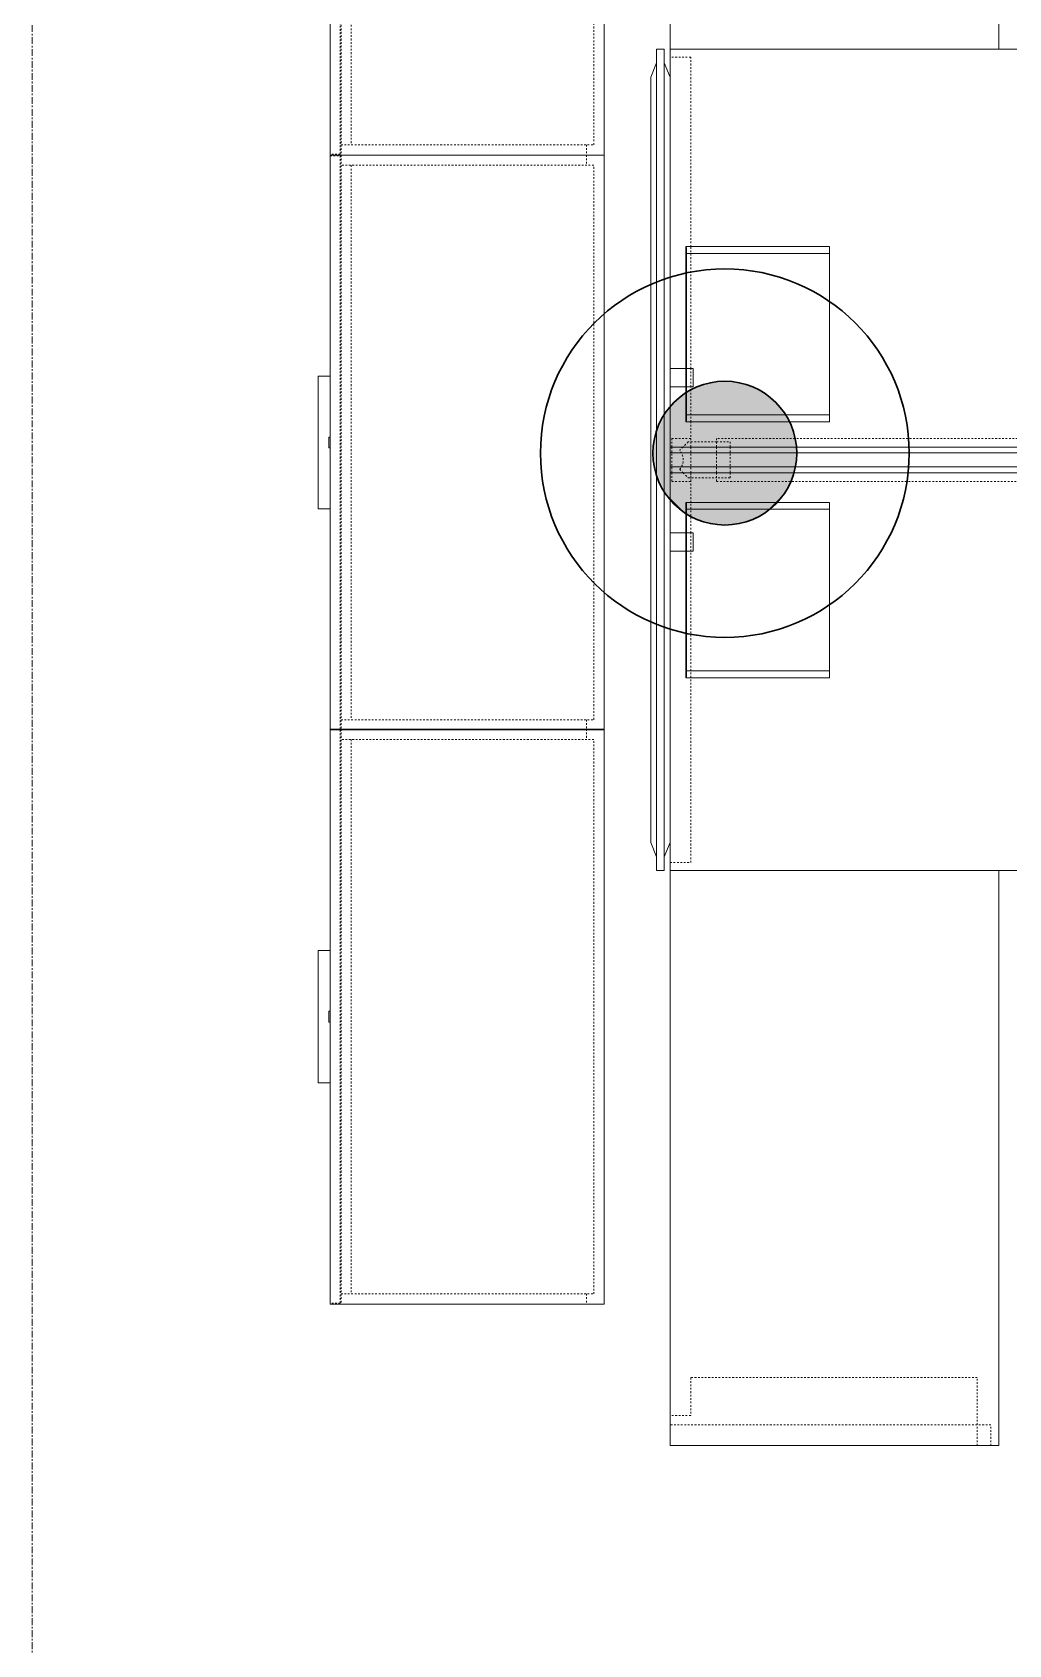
# Model space of a CAD drawing. Header units: inches. Extents: x 29752 to 31446, y 4278 to 5722.
# Drawn here: x 30844.4 to 30915.6, y 4846.8 to 4964.6 of the extents above; entities that cross this region are included whole.
import ezdxf

# ---------------------------------------------------------------- set-up
doc = ezdxf.new("R2010")
doc.units = ezdxf.units.IN
doc.header["$MEASUREMENT"] = 0
doc.linetypes.add('Dash', pattern=[0.25, 0.125, -0.125])
doc.linetypes.add('Grid Line 1_2_', pattern=[0.875, 0.5, -0.125, 0.125, -0.125])
for name, color, linetype, lineweight in [('A-ANNO-NOTE', 131, 'Continuous', 30), ('I-FURN', 30, 'Continuous', 9), ('I-FURN-HDLN', 30, 'Dash', 9), ('S-GRID', 1, 'Continuous', 9)]:
    doc.layers.add(name, color=color, linetype=linetype, lineweight=lineweight)

# ---------------------------------------------------------------- blocks, each defined once
blk = doc.blocks.new('Desk_Structures-Teknion-JNDBB_Structural_Beam_Double_Sided-R2015 - Double Sided-V75-FIRST FLOOR POWER _ SIGNAL')
at = {"layer": 'I-FURN-HDLN'}
for p, q in [((-34.5, 29.41), (-36, 29.41)), ((-36, 29.41), (-36, 27.95)), ((-34.5, 15.57), (-34.5, 29.41)), ((-36, 27.95), (-36, 6.67)), ((-34.5, 6.67), (-34.5, 15.57)), ((-36, 6.67), (-36, 5.33)), ((-34.5, 5.33), (-34.5, 6.67)), ((-36, 5.33), (-36, 0.94)), ((-34.5, 2.78), (-34.5, 5.33)), ((-34.5, 0.94), (-34.5, 2.78)), ((-35.88, 1.57), (-35.88, 0.94)), ((-34.5, 1.57), (-35.88, 1.57)), ((-34.68, 1.32), (-35.06, 0.94)), ((-32.61, 1.32), (-34.68, 1.32)), ((-34.5, 0.94), (-34.5, 1.57)), ((32.61, 1.57), (-32.61, 1.57)), ((-32.61, 1.57), (-32.61, 0.94)), ((-32.61, 1.32), (-31.63, 1.32)), ((-32.61, 0.94), (-32.61, 1.32)), ((-31.63, 1.32), (-31.63, 0.94)), ((31.63, 1.32), (31.63, 0.94)), ((32.61, 1.32), (31.63, 1.32)), ((32.61, 0.94), (32.61, 1.57)), ((34.68, 1.32), (32.61, 1.32)), ((32.61, 1.32), (32.61, 0.94)), ((35.06, 0.94), (34.68, 1.32)), ((-36, 0.94), (-36, -0.94)), ((-35.88, 0.94), (-35.88, -0.94)), ((-35.06, 0.94), (-35.3, 0.7)), ((-34.5, -0.94), (-34.5, 0.94)), ((-34.5, -0.94), (-34.5, 0.94)), ((-32.61, -0.94), (-32.61, 0.94)), ((-32.61, 0.94), (-32.61, -0.94)), ((-31.63, 0.94), (-31.63, -0.94)), ((31.63, 0.94), (31.63, 0.75)), ((31.63, 0.75), (31.63, -0.75)), ((32.61, 0.94), (32.61, -0.94)), ((32.61, -0.94), (32.61, 0.94)), ((35.3, 0.7), (35.06, 0.94)), ((-36, -0.94), (-36, -5.33)), ((-35.88, -0.94), (-35.88, -1.57)), ((-35.3, -0.7), (-35.06, -0.94)), ((-35.06, -0.94), (-34.68, -1.32)), ((-34.5, -3.11), (-34.5, -0.94)), ((-34.5, -1.57), (-34.5, -0.94)), ((-32.61, -1.32), (-32.61, -0.94)), ((-32.61, -0.94), (-32.61, -1.57)), ((-31.63, -0.94), (-31.63, -1.32)), ((31.63, -0.75), (31.63, -0.94)), ((31.63, -0.94), (31.63, -1.32)), ((32.61, -0.94), (32.61, -1.32)), ((32.61, -1.57), (32.61, -0.94)), ((34.68, -1.32), (35.06, -0.94)), ((35.06, -0.94), (35.3, -0.7)), ((-35.88, -1.57), (-34.5, -1.57)), ((-34.68, -1.32), (-32.61, -1.32)), ((-31.63, -1.32), (-32.61, -1.32)), ((-32.61, -1.57), (32.61, -1.57)), ((31.63, -1.32), (32.61, -1.32)), ((32.61, -1.32), (34.68, -1.32)), ((-34.5, -5.33), (-34.5, -3.11)), ((-36, -5.33), (-36, -6.67)), ((-34.5, -6.67), (-34.5, -5.33)), ((-36, -6.67), (-36, -27.95)), ((-34.5, -15.91), (-34.5, -6.67)), ((-34.5, -29.41), (-34.5, -15.91)), ((-36, -27.95), (-36, -29.41)), ((-36, -29.41), (-34.5, -29.41))]:
    blk.add_line(p, q, dxfattribs=at)
for centre, start, end in [((-36.13, 0), 13.4023, 40.2069), ((-36.13, 0), 333.1954, 13.4023), ((36.13, 0), 139.7931, 206.8046), ((-36.13, 0), 319.7931, 333.1954), ((36.13, 0), 206.8046, 220.2069)]:
    blk.add_arc(centre, 1.08, start, end, dxfattribs=at)
blk = doc.blocks.new('Worksurface-Mounted-Teknion-JNWSSN-Single_Sided_Rectangular-R2015 - 24_ Depth-V51-FIRST FLOOR POWER _ SIGNAL')
at = {"layer": 'I-FURN'}
for p, q in [((-21, -23.78), (21, -23.78)), ((-21, -47.78), (-21, -23.78)), ((21, -23.78), (21, -47.78)), ((21, -47.78), (-21, -47.78))]:
    blk.add_line(p, q, dxfattribs=at)
at = {"layer": 'I-FURN-HDLN'}
for p, q in [((-21, -24.37), (-19.5, -24.37)), ((-19.5, -24.37), (-19.5, -47.78)), ((-21, -25.37), (-16.04, -25.37)), ((-16.04, -25.37), (-16.04, -46.28)), ((-16.04, -46.28), (-18.8, -46.28)), ((-18.8, -46.28), (-18.8, -47.78))]:
    blk.add_line(p, q, dxfattribs=at)
blk = doc.blocks.new('Worksurface-Mounted-Teknion-JNWSSN-Single_Sided_Rectangular-R2015 - 24_ Depth-6171617-FIRST FLOOR POWER _ SIGNAL')
at = {"layer": 'I-FURN'}
for p, q in [((21, 47.78), (-21, 47.78)), ((-21, 47.78), (-21, 23.78)), ((21, 23.78), (21, 47.78)), ((-21, 23.78), (21, 23.78))]:
    blk.add_line(p, q, dxfattribs=at)
at = {"layer": 'I-FURN-HDLN'}
for p, q in [((-19.5, 24.37), (-19.5, 47.78)), ((-18.8, 46.28), (-18.8, 47.78)), ((-16.04, 46.28), (-18.8, 46.28)), ((-16.04, 25.37), (-16.04, 46.28)), ((-21, 25.37), (-16.04, 25.37)), ((-21, 24.37), (-19.5, 24.37))]:
    blk.add_line(p, q, dxfattribs=at)
blk = doc.blocks.new('Desk-Teknion-JNWDSN-Double_Sided_Rectangular-R2015 - 60_ Depth-V52-FIRST FLOOR POWER _ SIGNAL')
at = {"layer": 'I-FURN'}
for p, q in [((-36, 30), (-36, 3)), ((-35.72, 30), (-36, 30)), ((36, 30), (-35.72, 30)), ((36, 27.95), (36, 30)), ((36, 6.67), (36, 27.95)), ((-3.33, 6.82), (0.48, 6.82)), ((-3.33, 3.97), (-3.33, 6.82)), ((3.33, 6.82), (0.48, 6.82)), ((0.48, 6.82), (0.48, 3.97)), ((3.33, 3.97), (3.33, 6.82)), ((36, 5.33), (36, 6.67)), ((-1.8, 5.61), (-1.8, 5.18)), ((0.48, 5.61), (-1.8, 5.61)), ((-1.8, 5.18), (0.48, 5.18)), ((36, 0.94), (36, 5.33)), ((0.48, 3.97), (-3.33, 3.97)), ((0.48, 3.97), (3.33, 3.97)), ((-36, 3), (-36, 0.94)), ((-36, 0.94), (-36, -0.94)), ((36, -0.94), (36, 0.94)), ((-36, -0.94), (-36, -3)), ((36, -5.33), (36, -0.94)), ((-36, -3), (-36, -30)), ((-3.33, -6.82), (-3.33, -3.97)), ((-3.33, -3.97), (0.48, -3.97)), ((0.48, -3.97), (3.33, -3.97)), ((0.48, -6.82), (0.48, -3.97)), ((3.33, -3.97), (3.33, -6.82)), ((-1.8, -5.18), (-1.8, -5.61)), ((0.48, -5.18), (-1.8, -5.18)), ((-1.8, -5.61), (0.48, -5.61)), ((36, -6.67), (36, -5.33)), ((0.48, -6.82), (-3.33, -6.82)), ((3.33, -6.82), (0.48, -6.82)), ((36, -27.95), (36, -6.67)), ((36, -30), (36, -27.95)), ((-36, -30), (-35.72, -30)), ((-35.72, -30), (36, -30))]:
    blk.add_line(p, q, dxfattribs=at)
blk = doc.blocks.new('Screen-Leg_Mounted-Teknion-JNSEEL-Felt_Elevated-R2015 - Double-Sided Leg Overlay-6171621-FIRST FLOOR POWER _ SIGNAL')
at = {"layer": 'I-FURN'}
for p, q in [((30, 0.28), (-30, 0.28)), ((-30, 0.28), (-30, -0.28)), ((-27.95, 0.7), (-29, 0.28)), ((-29, 0.28), (29, 0.28)), ((27.95, 0.7), (-27.95, 0.7)), ((29, 0.28), (27.95, 0.7)), ((30, -0.28), (30, 0.28)), ((-30, -0.28), (30, -0.28)), ((29, -0.28), (-29, -0.28)), ((-29, -0.28), (-27.95, -0.7)), ((-27.95, -0.7), (-0.94, -0.7)), ((-5.33, -0.7), (-6.67, -0.7)), ((-6.67, -0.7), (-6.67, -2.4)), ((-5.33, -2.4), (-5.33, -0.7)), ((-0.94, -0.7), (0.94, -0.7)), ((0.94, -0.7), (27.95, -0.7)), ((6.67, -0.7), (5.33, -0.7)), ((5.33, -0.7), (5.33, -2.4)), ((6.67, -2.4), (6.67, -0.7)), ((27.95, -0.7), (29, -0.28)), ((-6.67, -2.4), (-5.33, -2.4)), ((5.33, -2.4), (6.67, -2.4))]:
    blk.add_line(p, q, dxfattribs=at)
blk = doc.blocks.new('Screen-Desk_Mounted-Teknion-JNSASW-Solid_Add-On-R2015 - Standard Width-6308290-FIRST FLOOR POWER _ SIGNAL')
at = {"layer": 'I-FURN'}
for p, q in [((36, 0.94), (-36, 0.94)), ((-36, 0.94), (-36, -0.94)), ((-36, 0.51), (36, 0.51)), ((31.81, 0.75), (-4.19, 0.75)), ((-4.19, 0.75), (-4.19, -0.75)), ((31.81, -0.75), (31.81, 0.75)), ((36, -0.94), (36, 0.94)), ((-36, -0.51), (36, -0.51)), ((-36, -0.94), (36, -0.94)), ((-4.19, -0.75), (31.81, -0.75))]:
    blk.add_line(p, q, dxfattribs=at)
blk = doc.blocks.new('Accessories-Teknion-JNAMT-Tray_Module-R2015 - Letter-6171629-FIRST FLOOR POWER _ SIGNAL')
at = {"layer": 'I-FURN'}
for p, q in [((-6.4, 5.25), (6.4, 5.25)), ((-6.4, -5.25), (-6.4, 5.25)), ((-5.9, 5.25), (-5.9, -5.25)), ((5.9, -5.25), (5.9, 5.25)), ((6.4, 5.25), (6.4, -5.25)), ((-4.18, -5.25), (-6.4, -5.25)), ((-6.34, -5.25), (-6.34, -5.19)), ((-6.34, -5.19), (-4.18, -5.19)), ((-4.18, -5.19), (-2.84, -5.19)), ((-2.84, -5.25), (-4.18, -5.25)), ((-2.84, -5.19), (6.34, -5.19)), ((6.4, -5.25), (-2.84, -5.25)), ((6.34, -5.25), (6.34, -5.19))]:
    blk.add_line(p, q, dxfattribs=at)
blk = doc.blocks.new('Accessories-Teknion-JNAMT-Tray_Module-R2015 - Letter-V59-FIRST FLOOR POWER _ SIGNAL')
at = {"layer": 'I-FURN'}
for p, q in [((-6.4, 5.25), (6.4, 5.25)), ((-6.4, -5.25), (-6.4, 5.25)), ((-5.9, 5.25), (-5.9, -5.25)), ((5.9, -5.25), (5.9, 5.25)), ((6.4, 5.25), (6.4, -5.25)), ((-4.18, -5.25), (-6.4, -5.25)), ((-6.34, -5.25), (-6.34, -5.19)), ((-6.34, -5.19), (-4.18, -5.19)), ((-4.18, -5.19), (-2.84, -5.19)), ((-2.84, -5.25), (-4.18, -5.25)), ((-2.84, -5.19), (6.34, -5.19)), ((6.4, -5.25), (-2.84, -5.25)), ((6.34, -5.25), (6.34, -5.19))]:
    blk.add_line(p, q, dxfattribs=at)
blk = doc.blocks.new('Accessories-Teknion-JNAMT-Tray_Module-R2015 - Letter-V60-FIRST FLOOR POWER _ SIGNAL')
at = {"layer": 'I-FURN'}
for p, q in [((-6.4, 5.25), (6.4, 5.25)), ((-6.4, -5.25), (-6.4, 5.25)), ((-5.9, 5.25), (-5.9, -5.25)), ((5.9, -5.25), (5.9, 5.25)), ((6.4, 5.25), (6.4, -5.25)), ((2.51, -5.25), (-6.4, -5.25)), ((-6.34, -5.25), (-6.34, -5.19)), ((-6.34, -5.19), (2.51, -5.19)), ((2.51, -5.19), (3.84, -5.19)), ((3.84, -5.25), (2.51, -5.25)), ((3.84, -5.19), (6.34, -5.19)), ((6.4, -5.25), (3.84, -5.25)), ((6.34, -5.25), (6.34, -5.19))]:
    blk.add_line(p, q, dxfattribs=at)
blk = doc.blocks.new('Accessories-Teknion-JNAMT-Tray_Module-R2015 - Letter-V61-FIRST FLOOR POWER _ SIGNAL')
at = {"layer": 'I-FURN'}
for p, q in [((-6.4, 5.25), (6.4, 5.25)), ((-6.4, -5.25), (-6.4, 5.25)), ((-5.9, 5.25), (-5.9, -5.25)), ((5.9, -5.25), (5.9, 5.25)), ((6.4, 5.25), (6.4, -5.25)), ((2.51, -5.25), (-6.4, -5.25)), ((-6.34, -5.25), (-6.34, -5.19)), ((-6.34, -5.19), (2.51, -5.19)), ((2.51, -5.19), (3.84, -5.19)), ((3.84, -5.25), (2.51, -5.25)), ((3.84, -5.19), (6.34, -5.19)), ((6.4, -5.25), (3.84, -5.25)), ((6.34, -5.25), (6.34, -5.19))]:
    blk.add_line(p, q, dxfattribs=at)
blk = doc.blocks.new('Storage-Teknion-PLDCS_Counter_Height_Drawer_Cabinet_Standard-R2015 - Standard-6352142-FIRST FLOOR POWER _ SIGNAL')
at = {"layer": 'I-FURN'}
for p, q in [((21, 10), (-21, 10)), ((-21, 10), (-21, -10)), ((21, -10), (21, 10)), ((-21, -10), (21, -10)), ((4.84, -10), (-4.84, -10)), ((-4.84, -10), (-4.84, -10.87)), ((0.4, -10), (-0.4, -10)), ((-0.4, -10), (-0.4, -10.1)), ((-0.4, -10), (-0.4, -10.1)), ((-0.4, -10.1), (0.4, -10.1)), ((-0.4, -10.1), (0.4, -10.1)), ((0.4, -10.1), (0.4, -10)), ((0.4, -10.1), (0.4, -10)), ((4.84, -10.87), (4.84, -10)), ((-4.84, -10.87), (4.84, -10.87))]:
    blk.add_line(p, q, dxfattribs=at)
at = {"layer": 'I-FURN-HDLN'}
for p, q in [((-21, 8.73), (-20.25, 8.73)), ((-20.25, 9.25), (-20.25, -9.2)), ((20.25, 9.25), (-20.25, 9.25)), ((20.25, -9.2), (20.25, 9.25)), ((20.25, 8.73), (21, 8.73)), ((-21, -9.2), (21, -9.2)), ((-20.94, -9.25), (20.94, -9.25)), ((-20.94, -10), (-20.94, -9.25)), ((-20.25, -8.45), (20.25, -8.45)), ((20.94, -9.25), (20.94, -10))]:
    blk.add_line(p, q, dxfattribs=at)

msp = doc.modelspace()

# ---------------------------------------------------------------- hatches: boundary and pattern name
at = {"layer": 'A-ANNO-NOTE', "lineweight": 9}
for points in [[(30892.02, 4938.26), (30894.78, 4939.13), (30894.23, 4939.09)], [(30897.83, 4938.26), (30894.78, 4939.13), (30892.02, 4938.26)], [(30892.02, 4938.26), (30894.23, 4939.09), (30893.41, 4938.91)], [(30892.02, 4938.26), (30893.41, 4938.91), (30892.75, 4938.66)], [(30897.83, 4938.26), (30895.06, 4939.13), (30894.78, 4939.13)], [(30897.83, 4938.26), (30895.62, 4939.09), (30895.06, 4939.13)], [(30897.83, 4938.26), (30896.71, 4938.82), (30895.62, 4939.09)], [(30896.71, 4938.82), (30896.44, 4938.91), (30895.9, 4939.04)], [(30899.3, 4936.78), (30892.02, 4938.26), (30890.55, 4936.78)], [(30890.55, 4936.78), (30892.02, 4938.26), (30891.07, 4937.44)], [(30899.3, 4936.78), (30897.83, 4938.26), (30892.02, 4938.26)], [(30897.83, 4938.26), (30897.09, 4938.66), (30896.71, 4938.82)], [(30898.78, 4937.44), (30898.28, 4937.92), (30897.83, 4938.26)], [(30899.3, 4936.78), (30898.78, 4937.44), (30897.83, 4938.26)], [(30889.74, 4934.72), (30900.11, 4934.72), (30890.55, 4936.78)], [(30889.74, 4934.72), (30890.47, 4936.67), (30890.09, 4935.92)], [(30900.11, 4934.72), (30899.3, 4936.78), (30890.55, 4936.78)], [(30899.3, 4936.78), (30899.22, 4936.9), (30898.78, 4937.44)], [(30900.11, 4934.72), (30899.76, 4935.92), (30899.37, 4936.67)], [(30900.11, 4934.72), (30899.91, 4935.53), (30899.76, 4935.92)], [(30889.74, 4933.05), (30889.74, 4934.72), (30889.68, 4933.6)], [(30900.11, 4933.05), (30889.74, 4934.72), (30889.74, 4933.05)], [(30900.11, 4933.05), (30900.11, 4934.72), (30889.74, 4934.72)], [(30900.11, 4933.05), (30900.17, 4934.16), (30900.11, 4934.72)], [(30890.55, 4930.98), (30900.11, 4933.05), (30889.74, 4933.05)], [(30890.47, 4931.1), (30889.74, 4933.05), (30890.09, 4931.84)], [(30890.55, 4930.98), (30899.3, 4930.98), (30900.11, 4933.05)], [(30899.3, 4930.98), (30899.37, 4931.1), (30900.11, 4933.05)], [(30899.37, 4931.1), (30899.76, 4931.84), (30900.11, 4933.05)], [(30899.76, 4931.84), (30899.91, 4932.23), (30900.11, 4933.05)], [(30900.11, 4933.05), (30900.17, 4933.6), (30900.17, 4934.16)], [(30899.37, 4931.1), (30899.52, 4931.34), (30899.76, 4931.84)], [(30892.02, 4929.51), (30890.55, 4930.98), (30891.07, 4930.32)], [(30897.83, 4929.51), (30890.55, 4930.98), (30892.02, 4929.51)], [(30897.83, 4929.51), (30899.3, 4930.98), (30890.55, 4930.98)], [(30897.83, 4929.51), (30898.78, 4930.32), (30899.3, 4930.98)], [(30894.78, 4928.63), (30892.02, 4929.51), (30894.23, 4928.68)], [(30894.23, 4928.68), (30892.02, 4929.51), (30893.14, 4928.94)], [(30894.78, 4928.63), (30895.06, 4928.63), (30892.02, 4929.51)], [(30895.06, 4928.63), (30897.83, 4929.51), (30892.02, 4929.51)], [(30895.06, 4928.63), (30895.62, 4928.68), (30897.83, 4929.51)], [(30895.62, 4928.68), (30896.44, 4928.86), (30897.83, 4929.51)], [(30896.44, 4928.86), (30897.09, 4929.1), (30897.83, 4929.51)], [(30897.83, 4929.51), (30898.28, 4929.84), (30898.78, 4930.32)], [(30895.62, 4928.68), (30895.76, 4928.7), (30896.44, 4928.86)]]:
    msp.add_hatch(color=256, dxfattribs=at).paths.add_polyline_path(points, flags=0)

# ---------------------------------------------------------------- linework, layer by layer
at = {"layer": 'A-ANNO-NOTE'}
for radius in [13.46, 5.25]:
    msp.add_circle((30894.92, 4933.88), radius, dxfattribs=at)
at = {"layer": 'A-ANNO-NOTE', "lineweight": 9}
for start, end in [(0, 180), (180, 0)]:
    msp.add_arc((30894.92, 4933.88), 5.25, start, end, dxfattribs=at)
at = {"layer": 'S-GRID', "linetype": 'Grid Line 1_2_'}
msp.add_line((30844.36, 4277.77), (30844.36, 5698.13), dxfattribs=at)

# ---------------------------------------------------------------- block references
at = {"layer": 'I-FURN'}
for name, p, rotation in [('Worksurface-Mounted-Teknion-JNWSSN-Single_Sided_Rectangular-R2015 - 24_ Depth-V51-FIRST FLOOR POWER _ SIGNAL', (30938.71, 4984.39), 269.9999999999993), ('Storage-Teknion-PLDCS_Counter_Height_Drawer_Cabinet_Standard-R2015 - Standard-6352142-FIRST FLOOR POWER _ SIGNAL', (30876.1, 4976.66), 269.9999999999997), ('Screen-Leg_Mounted-Teknion-JNSEEL-Felt_Elevated-R2015 - Double-Sided Leg Overlay-6171621-FIRST FLOOR POWER _ SIGNAL', (30890.22, 4933.39), 89.99999999999952), ('Desk-Teknion-JNWDSN-Double_Sided_Rectangular-R2015 - 60_ Depth-V52-FIRST FLOOR POWER _ SIGNAL', (30926.93, 4933.39), 180), ('Storage-Teknion-PLDCS_Counter_Height_Drawer_Cabinet_Standard-R2015 - Standard-6352142-FIRST FLOOR POWER _ SIGNAL', (30876.1, 4934.66), 269.9999999999997), ('Accessories-Teknion-JNAMT-Tray_Module-R2015 - Letter-V60-FIRST FLOOR POWER _ SIGNAL', (30897.32, 4942.57), 269.9999999999989), ('Accessories-Teknion-JNAMT-Tray_Module-R2015 - Letter-V61-FIRST FLOOR POWER _ SIGNAL', (30897.32, 4942.57), 269.9999999999989), ('Accessories-Teknion-JNAMT-Tray_Module-R2015 - Letter-6171629-FIRST FLOOR POWER _ SIGNAL', (30897.32, 4923.88), 269.9999999999989), ('Accessories-Teknion-JNAMT-Tray_Module-R2015 - Letter-V59-FIRST FLOOR POWER _ SIGNAL', (30897.32, 4923.88), 269.9999999999989), ('Storage-Teknion-PLDCS_Counter_Height_Drawer_Cabinet_Standard-R2015 - Standard-6352142-FIRST FLOOR POWER _ SIGNAL', (30876.1, 4892.72), 269.9999999999997), ('Worksurface-Mounted-Teknion-JNWSSN-Single_Sided_Rectangular-R2015 - 24_ Depth-6171617-FIRST FLOOR POWER _ SIGNAL', (30938.71, 4882.39), 89.99999999999933)]:
    msp.add_blockref(name, p, dxfattribs=dict(at, rotation=rotation))
for name in ['Desk_Structures-Teknion-JNDBB_Structural_Beam_Double_Sided-R2015 - Double Sided-V75-FIRST FLOOR POWER _ SIGNAL', 'Screen-Desk_Mounted-Teknion-JNSASW-Solid_Add-On-R2015 - Standard Width-6308290-FIRST FLOOR POWER _ SIGNAL']:
    msp.add_blockref(name, (30926.93, 4933.39), dxfattribs=at)

doc.saveas('drawing.dxf')
